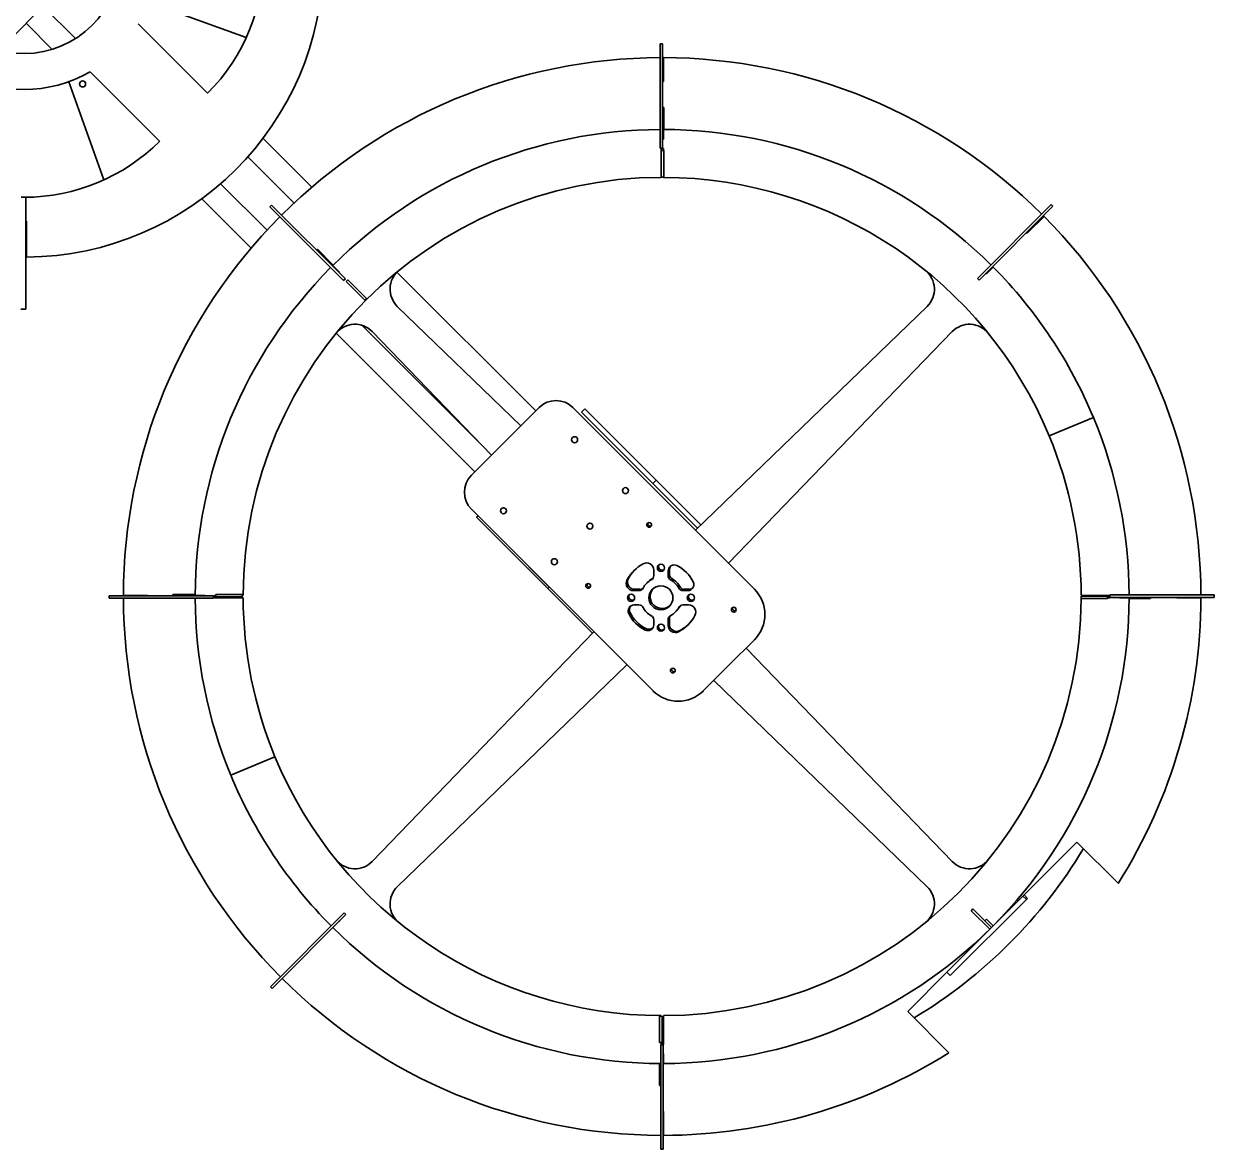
# Model space of a CAD drawing. Extents: x 95 to 1141, y 12 to 831.
# Drawn here: x 572.8 to 738.5, y 141.4 to 298 of the extents above; entities that cross this region are included whole.
import ezdxf

# ---------------------------------------------------------------- set-up
doc = ezdxf.new("R2010")
doc.units = 0

msp = doc.modelspace()

# ---------------------------------------------------------------- linework, layer by layer
at = {"color": 7, "lineweight": 35}
for p, q in [((585.72, 310.75), (569.35, 294.38)), ((624.75, 263.47), (644.06, 244.16)), ((642, 242.11), (624.8, 258.72)), ((666.3, 227.58), (698.55, 258.72)), ((619.89, 256.08), (636.33, 239.64)), ((637.91, 238.01), (621.29, 255.22)), ((670.92, 222.97), (702.06, 255.22)), ((616.28, 254.97), (635.58, 235.68)), ((674.51, 219.38), (649.25, 244.63)), ((660.36, 205.24), (635.11, 230.49)), ((652.17, 213.43), (621.29, 181.46)), ((673.37, 211.17), (702.06, 181.46)), ((656.77, 208.83), (624.8, 177.95)), ((668.84, 206.64), (698.55, 177.95))]:
    msp.add_line(p, q, dxfattribs=at)
at = {"color": 7, "lineweight": 35, "ltscale": 0.159885}
msp.add_line((575.47, 300.5), (579.99, 295.98), dxfattribs=at)
at = {"color": 7, "lineweight": 35, "ltscale": 0.362826}
msp.add_line((603.77, 296.15), (590.11, 301.05), dxfattribs=at)
at = {"color": 7, "lineweight": 35, "ltscale": 0.129056}
msp.add_line((573.11, 298.14), (576.76, 294.49), dxfattribs=at)
at = {"color": 7, "lineweight": 35, "ltscale": 0.341594}
msp.add_line((588.72, 298.04), (598.38, 288.38), dxfattribs=at)
at = {"color": 7, "lineweight": 35, "ltscale": 0.363315}
for p, q in [((661.38, 280.72), (661.38, 295.26)), ((661.72, 280.72), (661.72, 295.26)), ((617.57, 262.53), (607.29, 272.81)), ((705.56, 262.61), (715.84, 272.88)), ((599.22, 218.45), (584.68, 218.45)), ((599.22, 218.12), (584.68, 218.12)), ((723.99, 218.56), (738.52, 218.56)), ((723.99, 218.22), (738.52, 218.22)), ((617.41, 174.31), (607.13, 164.03)), ((661.49, 155.95), (661.49, 141.42)), ((661.82, 155.95), (661.82, 141.42))]:
    msp.add_line(p, q, dxfattribs=at)
at = {"color": 7, "lineweight": 35, "ltscale": 0.008333}
for p, q in [((661.72, 295.26), (661.38, 295.26)), ((661.72, 280.72), (661.38, 280.72)), ((661.84, 280.67), (661.51, 280.67)), ((661.88, 280.39), (661.55, 280.39)), ((661.88, 276.72), (661.55, 276.72)), ((617.57, 262.53), (617.33, 262.3)), ((617.92, 262.41), (617.69, 262.18)), ((705.8, 262.37), (705.56, 262.61)), ((620.52, 259.82), (620.28, 259.59)), ((599.55, 218.62), (599.55, 218.29)), ((603.22, 218.62), (603.22, 218.29)), ((719.99, 218.06), (719.99, 218.39)), ((723.65, 218.06), (723.65, 218.39)), ((617.41, 174.31), (617.64, 174.07)), ((704.69, 174.61), (704.93, 174.85)), ((661.32, 159.95), (661.65, 159.95)), ((661.32, 156.29), (661.65, 156.29)), ((661.49, 155.95), (661.82, 155.95)), ((661.84, 156), (661.51, 156)), ((661.49, 141.42), (661.82, 141.42))]:
    msp.add_line(p, q, dxfattribs=at)
at = {"color": 7, "lineweight": 35, "ltscale": 0.083325}
msp.add_line((661.84, 293.34), (661.84, 290), dxfattribs=at)
at = {"color": 7, "lineweight": 35, "ltscale": 0.341596}
msp.add_line((582.05, 291.38), (591.71, 281.72), dxfattribs=at)
at = {"color": 7, "lineweight": 35, "ltscale": 0.362827}
msp.add_line((583.95, 276.32), (579.05, 289.98), dxfattribs=at)
at = {"color": 7, "lineweight": 35, "ltscale": 0.001806}
msp.add_line((581.26, 290), (581.31, 289.95), dxfattribs=at)
at = {"color": 7, "lineweight": 35, "ltscale": 0.00314}
for p, q in [((661.84, 290), (661.72, 290)), ((661.72, 282), (661.84, 282))]:
    msp.add_line(p, q, dxfattribs=at)
at = {"color": 7, "lineweight": 35, "ltscale": 0.004167}
for p, q in [((661.88, 286.39), (661.72, 286.39)), ((661.32, 150.29), (661.49, 150.29))]:
    msp.add_line(p, q, dxfattribs=at)
at = {"color": 7, "lineweight": 35, "ltscale": 0.076309}
msp.add_line((661.88, 283.34), (661.88, 286.39), dxfattribs=at)
at = {"color": 7, "lineweight": 35, "ltscale": 0.240593}
msp.add_line((606.1, 282.12), (612.91, 275.32), dxfattribs=at)
at = {"color": 7, "lineweight": 35, "ltscale": 0.001322}
msp.add_line((661.72, 282.06), (661.72, 282), dxfattribs=at)
at = {"color": 7, "lineweight": 35, "ltscale": 0.03335}
for p, q in [((661.84, 283.34), (661.84, 282)), ((615.83, 264.42), (616.77, 263.47)), ((596.68, 218.5), (598.01, 218.5)), ((726.67, 218.17), (725.34, 218.17))]:
    msp.add_line(p, q, dxfattribs=at)
at = {"color": 7, "lineweight": 35, "ltscale": 0.1}
for p, q in [((661.51, 276.67), (661.51, 280.67)), ((636.04, 229.56), (638.87, 226.73)), ((643.13, 222.47), (645.96, 219.64)), ((603.34, 218.17), (599.34, 218.17)), ((661.84, 160), (661.84, 156))]:
    msp.add_line(p, q, dxfattribs=at)
at = {"color": 7, "lineweight": 35, "ltscale": 0.007026}
for p, q in [((661.55, 280.39), (661.55, 280.67)), ((661.84, 280.39), (661.84, 280.67))]:
    msp.add_line(p, q, dxfattribs=at)
at = {"color": 7, "lineweight": 35, "ltscale": 0.091667}
for p, q in [((661.55, 276.72), (661.55, 280.39)), ((661.88, 276.72), (661.88, 280.39)), ((603.22, 218.62), (599.55, 218.62)), ((603.22, 218.29), (599.55, 218.29)), ((661.32, 159.95), (661.32, 156.29)), ((661.65, 159.95), (661.65, 156.29))]:
    msp.add_line(p, q, dxfattribs=at)
at = {"color": 7, "lineweight": 35, "ltscale": 0.227773}
msp.add_line((603.98, 279.53), (610.42, 273.09), dxfattribs=at)
at = {"color": 7, "lineweight": 35, "ltscale": 0.228921}
msp.add_line((600.18, 275.79), (606.66, 269.31), dxfattribs=at)
at = {"color": 7, "lineweight": 35, "ltscale": 0.001307}
for p, q in [((661.84, 276.67), (661.84, 276.72)), ((661.51, 160), (661.51, 159.95))]:
    msp.add_line(p, q, dxfattribs=at)
at = {"color": 7, "lineweight": 35, "ltscale": 0.016667}
for p, q in [((573.1, 273.91), (572.43, 273.91)), ((650.45, 243.98), (650.92, 244.45)), ((660.35, 234.08), (660.82, 234.55))]:
    msp.add_line(p, q, dxfattribs=at)
at = {"color": 7, "lineweight": 35, "ltscale": 0.389882}
msp.add_line((573.1, 273.91), (573.07, 258.31), dxfattribs=at)
at = {"color": 7, "lineweight": 35, "ltscale": 0.243191}
msp.add_line((597.57, 273.69), (604.44, 266.81), dxfattribs=at)
at = {"color": 7, "lineweight": 35, "ltscale": 0.008332}
for p, q in [((607.29, 272.81), (607.06, 272.57)), ((707.29, 172.02), (707.52, 172.25))]:
    msp.add_line(p, q, dxfattribs=at)
at = {"color": 7, "lineweight": 35, "ltscale": 0.363314}
for p, q in [((617.33, 262.3), (607.06, 272.57)), ((705.8, 262.37), (716.07, 272.65)), ((617.64, 174.07), (607.37, 163.79))]:
    msp.add_line(p, q, dxfattribs=at)
at = {"color": 7, "lineweight": 35, "ltscale": 0.008334}
for p, q in [((716.07, 272.65), (715.84, 272.88)), ((584.68, 218.45), (584.68, 218.12)), ((599.22, 218.45), (599.22, 218.12)), ((599.34, 218.17), (599.34, 218.5)), ((723.65, 218.39), (723.99, 218.39)), ((723.99, 218.22), (723.99, 218.56)), ((738.52, 218.22), (738.52, 218.56)), ((706.58, 173.2), (706.81, 173.44)), ((607.13, 164.03), (607.37, 163.79))]:
    msp.add_line(p, q, dxfattribs=at)
at = {"color": 7, "lineweight": 35, "ltscale": 0.002444}
msp.add_line((573.19, 270.57), (573.09, 270.57), dxfattribs=at)
at = {"color": 7, "lineweight": 35, "ltscale": 0.125}
for p, q in [((573.19, 265.57), (573.19, 270.57)), ((674.51, 212.31), (670.97, 208.77))]:
    msp.add_line(p, q, dxfattribs=at)
at = {"color": 7, "lineweight": 35, "ltscale": 0.083333}
for p, q in [((714.83, 271.25), (712.47, 268.9)), ((586.68, 218.5), (590.01, 218.5)), ((608.76, 165.19), (611.12, 167.54))]:
    msp.add_line(p, q, dxfattribs=at)
at = {"color": 7, "lineweight": 35, "ltscale": 0.002602}
for p, q in [((712.4, 268.97), (712.47, 268.9)), ((616.77, 263.47), (616.7, 263.4)), ((706.74, 263.31), (706.81, 263.24))]:
    msp.add_line(p, q, dxfattribs=at)
at = {"color": 7, "lineweight": 35, "ltscale": 0.004166}
for p, q in [((613.68, 266.66), (613.56, 266.54)), ((593.55, 218.62), (593.55, 218.45)), ((729.65, 218.06), (729.65, 218.22))]:
    msp.add_line(p, q, dxfattribs=at)
at = {"color": 7, "lineweight": 35, "ltscale": 0.077612}
msp.add_line((615.88, 264.46), (613.68, 266.66), dxfattribs=at)
at = {"color": 7, "lineweight": 35, "ltscale": 0.033349}
for p, q in [((707.75, 264.18), (706.81, 263.24)), ((707.75, 172.49), (706.81, 173.44)), ((661.84, 153.34), (661.84, 154.67))]:
    msp.add_line(p, q, dxfattribs=at)
at = {"color": 7, "lineweight": 35, "ltscale": 0.091666}
for p, q in [((620.28, 259.59), (617.69, 262.18)), ((719.99, 218.39), (723.65, 218.39)), ((719.99, 218.06), (723.65, 218.06))]:
    msp.add_line(p, q, dxfattribs=at)
at = {"color": 7, "lineweight": 35, "ltscale": 0.091668}
msp.add_line((620.52, 259.82), (617.92, 262.41), dxfattribs=at)
at = {"color": 7, "lineweight": 35, "ltscale": 0.016666}
for p, q in [((573.07, 258.31), (572.4, 258.31)), ((711.9, 176.64), (712.37, 176.17)), ((712.06, 176.8), (712.53, 176.33)), ((701.3, 166.04), (701.77, 165.57))]:
    msp.add_line(p, q, dxfattribs=at)
at = {"color": 7, "lineweight": 35, "ltscale": 0.166667}
for p in [(644.53, 244.63), (635.11, 235.21)]:
    msp.add_line(p, (639.82, 239.92), dxfattribs=at)
at = {"color": 7, "lineweight": 35, "ltscale": 0.35}
for p, q in [((660.35, 234.08), (650.45, 243.98)), ((660.82, 234.55), (650.92, 244.45)), ((645.74, 219.46), (635.84, 229.36))]:
    msp.add_line(p, q, dxfattribs=at)
at = {"color": 7, "lineweight": 35, "ltscale": 0.166666}
msp.add_line((721.72, 243.24), (715.56, 240.69), dxfattribs=at)
msp.add_line((721.72, 243.24), (715.56, 240.69), dxfattribs=at)
at = {"color": 7, "lineweight": 35, "ltscale": 0.22028}
msp.add_line((660.35, 234.08), (666.58, 227.85), dxfattribs=at)
at = {"color": 7, "lineweight": 35, "ltscale": 0.22057}
msp.add_line((660.82, 234.55), (667.06, 228.31), dxfattribs=at)
at = {"color": 7, "lineweight": 35, "ltscale": 0.007077}
msp.add_line((635.84, 229.36), (636.04, 229.56), dxfattribs=at)
at = {"color": 7, "lineweight": 35, "ltscale": 0.016599}
for p, q in [((662.67, 222.08), (662.67, 221.41)), ((662.5, 221.9), (662.5, 221.24)), ((664.58, 219.16), (665.25, 219.16)), ((658.43, 217.16), (657.76, 217.16)), ((660.5, 214.42), (660.5, 215.08))]:
    msp.add_line(p, q, dxfattribs=at)
at = {"color": 7, "lineweight": 35, "ltscale": 0.019162}
for p, q in [((660.5, 221.24), (660.5, 222.01)), ((657.66, 219.16), (658.43, 219.16)), ((665.35, 217.16), (664.58, 217.16)), ((662.5, 215.08), (662.5, 214.32)), ((662.67, 214.49), (662.67, 215.26))]:
    msp.add_line(p, q, dxfattribs=at)
at = {"color": 7, "lineweight": 35, "ltscale": 0.007078}
msp.add_line((645.74, 219.46), (645.94, 219.66), dxfattribs=at)
at = {"color": 7, "lineweight": 35, "ltscale": 0.220403}
msp.add_line((645.74, 219.46), (651.97, 213.23), dxfattribs=at)
at = {"color": 7, "lineweight": 35, "ltscale": 0.019164}
msp.add_line((657.83, 219.34), (658.6, 219.34), dxfattribs=at)
at = {"color": 7, "lineweight": 35, "ltscale": 0.0166}
msp.add_line((664.75, 219.34), (665.42, 219.34), dxfattribs=at)
at = {"color": 7, "lineweight": 35, "ltscale": 0.001301}
for p, q in [((590.01, 218.45), (590.01, 218.5)), ((598.01, 218.5), (598.01, 218.45)), ((724.01, 218.17), (724.01, 218.22)), ((725.34, 218.22), (725.34, 218.17)), ((733.34, 218.17), (733.34, 218.22))]:
    msp.add_line(p, q, dxfattribs=at)
at = {"color": 7, "lineweight": 35, "ltscale": 0.078157}
msp.add_line((596.68, 218.62), (593.55, 218.62), dxfattribs=at)
at = {"color": 7, "lineweight": 35, "ltscale": 0.005186}
for p, q in [((599.55, 218.5), (599.34, 218.5)), ((599.55, 218.29), (599.34, 218.29))]:
    msp.add_line(p, q, dxfattribs=at)
at = {"color": 7, "lineweight": 35, "ltscale": 0.003146}
msp.add_line((603.34, 218.5), (603.22, 218.5), dxfattribs=at)
at = {"color": 7, "lineweight": 35, "ltscale": 0.099467}
msp.add_line((720.01, 218.5), (723.99, 218.5), dxfattribs=at)
at = {"color": 7, "lineweight": 35, "ltscale": 0.008867}
msp.add_line((723.65, 218.17), (724.01, 218.17), dxfattribs=at)
at = {"color": 7, "lineweight": 35, "ltscale": 0.000532532}
msp.add_line((724.01, 218.22), (723.99, 218.22), dxfattribs=at)
at = {"color": 7, "lineweight": 35, "ltscale": 0.074475}
msp.add_line((726.67, 218.06), (729.65, 218.06), dxfattribs=at)
at = {"color": 7, "lineweight": 35, "ltscale": 0.083321}
msp.add_line((736.67, 218.17), (733.34, 218.17), dxfattribs=at)
at = {"color": 7, "lineweight": 35, "ltscale": 0.125001}
msp.add_line((667.43, 205.24), (670.97, 208.77), dxfattribs=at)
at = {"color": 7, "lineweight": 35, "ltscale": 0.166668}
msp.add_line((607.77, 196.04), (601.61, 193.49), dxfattribs=at)
msp.add_line((607.77, 196.04), (601.61, 193.49), dxfattribs=at)
at = {"color": 7, "lineweight": 35, "ltscale": 0.263129}
msp.add_line((711.98, 176.72), (719.42, 184.16), dxfattribs=at)
at = {"color": 7, "lineweight": 35, "ltscale": 0.203117}
msp.add_line((725.17, 178.42), (719.42, 184.16), dxfattribs=at)
at = {"color": 7, "lineweight": 35, "ltscale": 0.374792}
msp.add_line((701.77, 165.57), (712.37, 176.17), dxfattribs=at)
at = {"color": 7, "lineweight": 35, "ltscale": 0.154964}
msp.add_line((707.52, 172.26), (711.9, 176.64), dxfattribs=at)
at = {"color": 7, "lineweight": 35, "ltscale": 0.005552}
for p, q in [((712.06, 176.8), (711.9, 176.64)), ((712.53, 176.33), (712.37, 176.17))]:
    msp.add_line(p, q, dxfattribs=at)
at = {"color": 7, "lineweight": 35, "ltscale": 0.091821}
msp.add_line((707.29, 172.02), (704.69, 174.61), dxfattribs=at)
at = {"color": 7, "lineweight": 35, "ltscale": 0.09182}
msp.add_line((707.52, 172.25), (704.93, 174.85), dxfattribs=at)
at = {"color": 7, "lineweight": 35, "ltscale": 0.033333}
msp.add_line((615.83, 172.26), (616.77, 173.2), dxfattribs=at)
at = {"color": 7, "lineweight": 35, "ltscale": 0.002623}
msp.add_line((616.7, 173.13), (616.77, 173.2), dxfattribs=at)
at = {"color": 7, "lineweight": 35, "ltscale": 0.02017}
msp.add_line((707.52, 172.26), (706.95, 172.83), dxfattribs=at)
at = {"color": 7, "lineweight": 35, "ltscale": 0.211495}
msp.add_line((701.3, 166.04), (707.28, 172.02), dxfattribs=at)
at = {"color": 7, "lineweight": 35, "ltscale": 0.192672}
msp.add_line((701.3, 166.04), (695.85, 160.59), dxfattribs=at)
at = {"color": 7, "lineweight": 35, "ltscale": 0.203118}
msp.add_line((701.6, 154.85), (695.85, 160.59), dxfattribs=at)
at = {"color": 7, "lineweight": 35, "ltscale": 0.007027}
for p, q in [((661.51, 156.29), (661.51, 156)), ((661.65, 156.29), (661.65, 156))]:
    msp.add_line(p, q, dxfattribs=at)
at = {"color": 7, "lineweight": 35, "ltscale": 0.001338}
msp.add_line((661.82, 154.62), (661.82, 154.67), dxfattribs=at)
at = {"color": 7, "lineweight": 35, "ltscale": 0.000538635}
for p, q in [((661.82, 154.67), (661.84, 154.67)), ((661.84, 146.67), (661.82, 146.67))]:
    msp.add_line(p, q, dxfattribs=at)
at = {"color": 7, "lineweight": 35, "ltscale": 0.076341}
msp.add_line((661.32, 153.34), (661.32, 150.29), dxfattribs=at)
at = {"color": 7, "lineweight": 35, "ltscale": 0.083326}
msp.add_line((661.84, 143.34), (661.84, 146.67), dxfattribs=at)
at = {"color": 7, "lineweight": 35}
for centre, radius in [((572.86, 307.24), 13.33), ((580.99, 289.68), 0.417), ((649.48, 240.16), 0.417), ((656.56, 233.08), 0.417), ((639.58, 230.27), 0.417), ((651.61, 228.13), 0.417), ((659.86, 228.3), 0.333), ((646.66, 223.18), 0.417), ((661.5, 222.33), 0.5), ((651.37, 219.81), 0.333), ((661.5, 218.16), 1.67), ((657.34, 218.16), 0.5), ((665.67, 218.16), 0.5), ((671.64, 216.51), 0.333), ((661.5, 214), 0.5), ((663.15, 208.03), 0.333)]:
    msp.add_circle(centre, radius, dxfattribs=at)
for centre, radius, start, end in [((579.52, 307.24), 26.67, 315, 45), ((572.86, 307.24), 41.67, 270.4584, 359.4238), ((661.67, 218.34), 75, 90.2233, 134.9522), ((661.67, 218.34), 75, 45.2068, 89.8727), ((572.86, 307.24), 18.33, 239.8998, 300.1002), ((661.67, 218.34), 65, 90.2576, 134.8531), ((661.67, 218.34), 65, 45.2386, 89.8531), ((572.86, 300.57), 26.67, 270.1404, 315), ((661.67, 218.34), 58.33, 90.1637, 179.8363), ((661.67, 218.34), 58.33, 22.5277, 89.8363), ((661.67, 218.34), 75, 135.2068, 179.8727), ((661.67, 218.34), 75, 0.1671, 44.8727), ((661.67, 218.34), 65, 135.2386, 179.8531), ((627.11, 261.12), 3.33, 128.9327, 226), ((696.24, 261.12), 3.33, 314, 51.0673), ((661.67, 218.34), 65, 22.5248, 44.8531), ((618.89, 252.9), 3.33, 44, 141.0673), ((704.46, 252.9), 3.33, 38.9327, 136), ((646.89, 242.28), 3.33, 45, 135), ((661.67, 218.34), 65, 0.1928, 22.5248), ((649.48, 240.16), 0.417, 90, 270), ((661.67, 218.34), 58.33, 0.1637, 22.5277), ((637.46, 232.85), 3.33, 135, 225), ((656.56, 233.08), 0.417, 90, 270), ((639.58, 230.27), 0.417, 90, 270), ((660.02, 228.47), 0.333, 157.265, 294.3559), ((646.66, 223.18), 0.417, 90, 270), ((661.5, 218.16), 5.33, 117.4864, 152.5136), ((659.5, 222.01), 1, 0, 117.4864), ((661.67, 222.5), 0.5, 149.9239, 301.6971), ((663.34, 221.9), 0.833, 63.8961, 180), ((663.51, 222.08), 0.833, 144.2233, 180), ((661.5, 218.16), 5, 26.1039, 63.8961), ((657.66, 220.16), 1, 152.5136, 270), ((657.83, 220.34), 1, 152.5136, 270), ((661.67, 218.34), 5.33, 137.1204, 152.5136), ((661.5, 218.16), 2.83, 118.4369, 151.5631), ((661.67, 218.34), 2.83, 118.4369, 138.2767), ((659.84, 221.24), 0.667, 298.4369, 0), ((660.01, 221.41), 0.667, 298.4369, 305.2728), ((663.17, 221.24), 0.667, 180, 241.5631), ((663.34, 221.41), 0.667, 180, 241.5631), ((661.5, 218.16), 2.83, 28.4369, 61.5631), ((661.67, 218.34), 2.83, 28.4369, 61.5631), ((651.54, 219.99), 0.333, 157.265, 294.3559), ((658.43, 219.83), 0.667, 270, 331.5631), ((658.6, 220), 0.667, 270, 305.2728), ((661.67, 218.34), 1.67, 140.0055, 311.6154), ((664.58, 219.83), 0.667, 208.4369, 270), ((664.75, 220), 0.667, 208.4369, 270), ((665.25, 220), 0.833, 270, 26.1039), ((665.42, 220.17), 0.833, 270, 307.3976), ((670.97, 215.84), 5, 315, 45), ((661.67, 218.34), 75, 180.1671, 224.8727), ((661.67, 218.34), 65, 180.1928, 202.4752), ((661.67, 218.34), 58.33, 180.1637, 202.4723), ((657.76, 216.33), 0.833, 90, 206.1039), ((657.51, 218.34), 0.5, 149.9239, 301.6971), ((658.43, 216.5), 0.667, 28.4369, 90), ((661.67, 218.34), 58.33, 270.1637, 359.7237), ((664.58, 216.5), 0.667, 90, 151.5631), ((665.84, 218.34), 0.5, 149.9239, 301.6971), ((665.35, 216.16), 1, 332.5136, 90), ((661.67, 218.34), 65, 315.1469, 359.8531), ((661.67, 218.34), 75, 327.8396, 359.8727), ((661.5, 218.16), 5, 206.1039, 243.8961), ((657.93, 216.5), 0.833, 144.2233, 206.1039), ((661.67, 218.34), 5, 206.1039, 243.8961), ((661.5, 218.16), 2.83, 208.4369, 241.5631), ((659.84, 215.08), 0.667, 0, 61.5631), ((663.17, 215.08), 0.667, 118.4369, 180), ((663.34, 215.26), 0.667, 146.3481, 180), ((661.5, 218.16), 2.83, 298.4369, 331.5631), ((661.67, 218.34), 2.83, 313.3442, 331.5631), ((661.5, 218.16), 5.33, 297.4864, 332.5136), ((664.75, 216.67), 0.667, 146.3481, 151.5631), ((671.81, 216.69), 0.333, 157.265, 294.3559), ((659.67, 214.42), 0.833, 243.8961, 0), ((659.84, 214.6), 0.833, 243.8961, 307.3976), ((661.67, 214.17), 0.5, 149.9239, 301.6971), ((663.5, 214.32), 1, 180, 297.4864), ((663.67, 214.49), 1, 180, 297.4864), ((661.67, 218.34), 5.33, 297.4864, 314.5006), ((663.32, 208.2), 0.333, 157.265, 294.3559), ((663.9, 208.77), 5, 225, 315), ((661.67, 218.34), 58.33, 202.4723, 269.8363), ((661.67, 218.34), 65, 202.4752, 224.8531), ((661.67, 218.34), 68.33, 300.883, 329.117), ((618.89, 183.77), 3.33, 218.9932, 316), ((704.46, 183.77), 3.33, 224, 320.8892), ((627.11, 175.55), 3.33, 134, 230.9645), ((696.24, 175.55), 3.33, 309.115, 46), ((661.67, 218.34), 65, 225.1469, 269.8341), ((661.67, 218.34), 65, 270.1469, 314.8531), ((661.67, 218.34), 75, 225.1273, 269.8562), ((661.67, 218.34), 75, 270.1273, 302.1604)]:
    msp.add_arc(centre, radius, start, end, dxfattribs=at)

doc.saveas('drawing.dxf')
